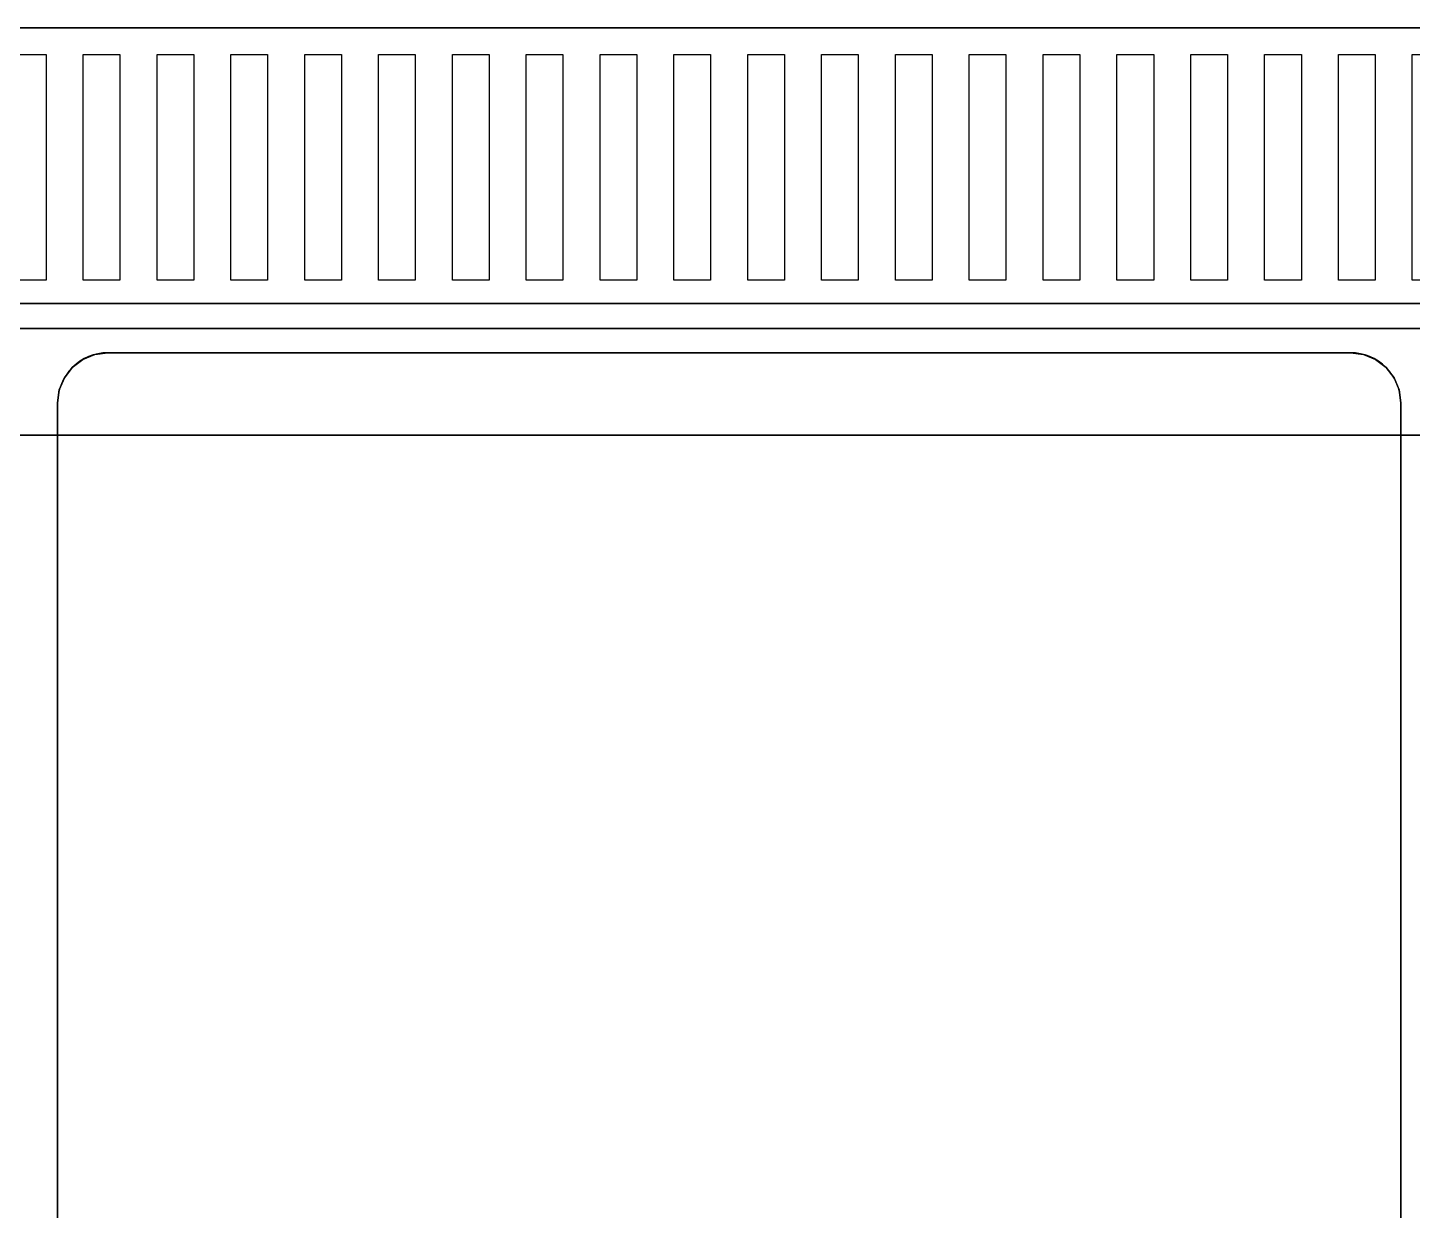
# Model space of a CAD drawing. Header units: millimetres. Extents: x -1 to 1223, y -741 to 23.
# Drawn here: x 422.4 to 772.9, y -299.4 to 0 of the extents above; entities that cross this region are included whole.
import ezdxf

# ---------------------------------------------------------------- set-up
doc = ezdxf.new("R2010")
doc.units = ezdxf.units.MM
for name, color, linetype in [('PQ_200_2D', 1, 'Continuous'), ('PQ_200_3D', 1, 'Continuous'), ('PQ_204_2D', 7, 'Continuous'), ('PQ_204_3D', 7, 'Continuous')]:
    doc.layers.add(name, color=color, linetype=linetype)

msp = doc.modelspace()

# ---------------------------------------------------------------- linework, layer by layer
at = {"layer": 'PQ_200_2D'}
msp.add_lwpolyline([(0, 0), (0, -730), (1200, -730), (1200, 0)], close=True, dxfattribs=at)
at = {"layer": 'PQ_200_3D'}
for points in [[(1200, -721.37, 900.61), (1200, 0, 900.61), (0, 0, 900.61), (0, -721.37, 900.61)], [(0, 0, 724.42), (1200, 0, 724.42), (1200, -103.19, 724.42), (0, -103.19, 724.42)], [(1200, 0, 900.61), (1200, 0, 724.42), (0, 0, 724.42), (0, 0, 900.61)], [(1200, 0, 900.61), (0, 0, 900.61), (0, 0, 957.79), (1200, 0, 957.79)], [(1200, -76.2, 900.61), (0, -76.2, 900.61), (0, 0, 900.61), (1200, 0, 900.61)], [(1200, -69.85, 924.43), (0, -69.85, 924.43), (0, -69.85, 914.9), (1200, -69.85, 914.9)], [(1200, -76.2, 914.9), (1200, -69.85, 914.9), (0, -69.85, 914.9), (0, -76.2, 914.9)], [(1200, -76.2, 914.9), (0, -76.2, 914.9), (0, -76.2, 900.61), (1200, -76.2, 900.61)], [(0, -103.19, 649.81), (1200, -103.19, 649.81), (1200, -652.22, 649.81), (0, -652.22, 649.81)], [(0, -103.19, 724.42), (1200, -103.19, 724.42), (1200, -103.19, 649.81), (0, -103.19, 649.81)]]:
    msp.add_3dface(points, dxfattribs=at)
for points, invisible_edges in [([(300, 0, 957.79), (379.3, -6.76, 957.66), (417.77, -6.76, 957.66), (427.07, -6.76, 957.66)], 11), ([(300, 0, 957.79), (427.07, -6.76, 957.66), (436.46, -6.76, 957.66), (445.76, -6.76, 957.66)], 11), ([(600, 0, 957.79), (300, 0, 957.79), (445.76, -6.76, 957.66), (455.16, -6.76, 957.66)], 14), ([(600, 0, 957.79), (455.16, -6.76, 957.66), (464.45, -6.76, 957.66), (473.85, -6.76, 957.66)], 13), ([(600, 0, 957.79), (473.85, -6.76, 957.66), (483.15, -6.76, 957.66)], 13), ([(600, 0, 957.79), (483.15, -6.76, 957.66), (492.54, -6.76, 957.66), (501.84, -6.76, 957.66)], 11), ([(600, 0, 957.79), (501.84, -6.76, 957.66), (511.24, -6.76, 957.66), (520.53, -6.76, 957.66)], 11), ([(600, 0, 957.79), (520.53, -6.76, 957.66), (529.93, -6.76, 957.66), (539.22, -6.76, 957.66)], 11), ([(600, 0, 957.79), (539.22, -6.76, 957.66), (548.62, -6.76, 957.66), (557.92, -6.76, 957.66)], 11), ([(567.31, -6.76, 957.66), (576.61, -6.76, 957.66), (600, 0, 957.79), (557.92, -6.76, 957.66)], 14), ([(586.01, -6.76, 957.66), (595.3, -6.76, 957.66), (600, 0, 957.79), (576.61, -6.76, 957.66)], 14), ([(600, 0, 957.79), (595.3, -6.76, 957.66), (604.7, -6.76, 957.66), (613.99, -6.76, 957.66)], 11), ([(600, 0, 957.79), (613.99, -6.76, 957.66), (623.39, -6.76, 957.66), (632.69, -6.76, 957.66)], 11), ([(600, 0, 957.79), (632.69, -6.76, 957.66), (642.08, -6.76, 957.66), (651.38, -6.76, 957.66)], 11), ([(600, 0, 957.79), (651.38, -6.76, 957.66), (660.78, -6.76, 957.66), (670.07, -6.76, 957.66)], 11), ([(600, 0, 957.79), (670.07, -6.76, 957.66), (679.47, -6.76, 957.66), (688.76, -6.76, 957.66)], 11), ([(600, 0, 957.79), (688.76, -6.76, 957.66), (698.16, -6.76, 957.66), (707.46, -6.76, 957.66)], 11), ([(716.85, -6.76, 957.66), (726.15, -6.76, 957.66), (600, 0, 957.79), (707.46, -6.76, 957.66)], 14), ([(735.55, -6.76, 957.66), (744.84, -6.76, 957.66), (600, 0, 957.79), (726.15, -6.76, 957.66)], 14), ([(600, 0, 957.79), (744.84, -6.76, 957.66), (754.24, -6.76, 957.66), (900, 0, 957.79)], 7), ([(763.54, -6.76, 957.66), (900, 0, 957.79), (754.24, -6.76, 957.66)], 3), ([(900, 0, 957.79), (763.54, -6.76, 957.66), (772.93, -6.76, 957.66), (782.23, -6.76, 957.66)], 11), ([(436.46, -6.76, 957.66), (427.07, -6.76, 957.66), (427.07, -27.82, 953.77), (436.46, -27.82, 953.77)], 5), ([(455.16, -6.76, 957.66), (445.76, -6.76, 957.66), (445.76, -27.82, 953.77), (455.16, -27.82, 953.77)], 5), ([(473.85, -6.76, 957.66), (464.45, -6.76, 957.66), (464.45, -27.82, 953.77), (473.85, -27.82, 953.77)], 5), ([(492.54, -6.76, 957.66), (483.15, -6.76, 957.66), (483.15, -27.82, 953.77), (492.54, -27.82, 953.77)], 5), ([(511.24, -6.76, 957.66), (501.84, -6.76, 957.66), (501.84, -27.82, 953.77), (511.24, -27.82, 953.77)], 5), ([(529.93, -6.76, 957.66), (520.53, -6.76, 957.66), (520.53, -27.82, 953.77), (529.93, -27.82, 953.77)], 5), ([(548.62, -6.76, 957.66), (539.22, -6.76, 957.66), (539.22, -27.82, 953.77), (548.62, -27.82, 953.77)], 5), ([(567.31, -6.76, 957.66), (557.92, -6.76, 957.66), (557.92, -27.82, 953.77), (567.31, -27.82, 953.77)], 5), ([(586.01, -6.76, 957.66), (576.61, -6.76, 957.66), (576.61, -27.82, 953.77), (586.01, -27.82, 953.77)], 5), ([(595.3, -27.82, 953.77), (604.7, -27.82, 953.77), (604.7, -6.76, 957.66), (595.3, -6.76, 957.66)], 5), ([(623.39, -6.76, 957.66), (613.99, -6.76, 957.66), (613.99, -27.82, 953.77), (623.39, -27.82, 953.77)], 5), ([(642.08, -6.76, 957.66), (632.69, -6.76, 957.66), (632.69, -27.82, 953.77), (642.08, -27.82, 953.77)], 5), ([(660.78, -6.76, 957.66), (651.38, -6.76, 957.66), (651.38, -27.82, 953.77), (660.78, -27.82, 953.77)], 5), ([(679.47, -6.76, 957.66), (670.07, -6.76, 957.66), (670.07, -27.82, 953.77), (679.47, -27.82, 953.77)], 5), ([(698.16, -6.76, 957.66), (688.76, -6.76, 957.66), (688.76, -27.82, 953.77), (698.16, -27.82, 953.77)], 5), ([(716.85, -6.76, 957.66), (707.46, -6.76, 957.66), (707.46, -27.82, 953.77), (716.85, -27.82, 953.77)], 5), ([(735.55, -6.76, 957.66), (726.15, -6.76, 957.66), (726.15, -27.82, 953.77), (735.55, -27.82, 953.77)], 5), ([(754.24, -6.76, 957.66), (744.84, -6.76, 957.66), (744.84, -27.82, 953.77), (754.24, -27.82, 953.77)], 5), ([(772.93, -6.76, 957.66), (763.54, -6.76, 957.66), (763.54, -27.82, 953.77), (772.93, -27.82, 953.77)], 5), ([(436.46, -27.82, 953.77), (427.07, -27.82, 953.77), (427.07, -47.27, 944.8), (436.46, -47.27, 944.8)], 5), ([(455.16, -27.82, 953.77), (445.76, -27.82, 953.77), (445.76, -47.27, 944.8), (455.16, -47.27, 944.8)], 5), ([(473.85, -27.82, 953.77), (464.45, -27.82, 953.77), (464.45, -47.27, 944.8), (473.85, -47.27, 944.8)], 5), ([(492.54, -27.82, 953.77), (483.15, -27.82, 953.77), (483.15, -47.27, 944.8), (492.54, -47.27, 944.8)], 5), ([(511.24, -27.82, 953.77), (501.84, -27.82, 953.77), (501.84, -47.27, 944.8), (511.24, -47.27, 944.8)], 5), ([(529.93, -27.82, 953.77), (520.53, -27.82, 953.77), (520.53, -47.27, 944.8), (529.93, -47.27, 944.8)], 5), ([(548.62, -27.82, 953.77), (539.22, -27.82, 953.77), (539.22, -47.27, 944.8), (548.62, -47.27, 944.8)], 5), ([(567.31, -27.82, 953.77), (557.92, -27.82, 953.77), (557.92, -47.27, 944.8), (567.31, -47.27, 944.8)], 5), ([(586.01, -27.82, 953.77), (576.61, -27.82, 953.77), (576.61, -47.27, 944.8), (586.01, -47.27, 944.8)], 5), ([(604.7, -27.82, 953.77), (595.3, -27.82, 953.77), (595.3, -47.27, 944.8), (604.7, -47.27, 944.8)], 5), ([(623.39, -27.82, 953.77), (613.99, -27.82, 953.77), (613.99, -47.27, 944.8), (623.39, -47.27, 944.8)], 5), ([(642.08, -27.82, 953.77), (632.69, -27.82, 953.77), (632.69, -47.27, 944.8), (642.08, -47.27, 944.8)], 5), ([(660.78, -27.82, 953.77), (651.38, -27.82, 953.77), (651.38, -47.27, 944.8), (660.78, -47.27, 944.8)], 5), ([(679.47, -27.82, 953.77), (670.07, -27.82, 953.77), (670.07, -47.27, 944.8), (679.47, -47.27, 944.8)], 5), ([(698.16, -27.82, 953.77), (688.76, -27.82, 953.77), (688.76, -47.27, 944.8), (698.16, -47.27, 944.8)], 5), ([(716.85, -27.82, 953.77), (707.46, -27.82, 953.77), (707.46, -47.27, 944.8), (716.85, -47.27, 944.8)], 5), ([(735.55, -27.82, 953.77), (726.15, -27.82, 953.77), (726.15, -47.27, 944.8), (735.55, -47.27, 944.8)], 5), ([(754.24, -27.82, 953.77), (744.84, -27.82, 953.77), (744.84, -47.27, 944.8), (754.24, -47.27, 944.8)], 5), ([(772.93, -27.82, 953.77), (763.54, -27.82, 953.77), (763.54, -47.27, 944.8), (772.93, -47.27, 944.8)], 5), ([(436.46, -47.27, 944.8), (427.07, -47.27, 944.8), (427.07, -63.91, 931.31), (436.46, -63.91, 931.31)], 5), ([(455.16, -47.27, 944.8), (445.76, -47.27, 944.8), (445.76, -63.91, 931.31), (455.16, -63.91, 931.31)], 5), ([(473.85, -47.27, 944.8), (464.45, -47.27, 944.8), (464.45, -63.91, 931.31), (473.85, -63.91, 931.31)], 5), ([(492.54, -47.27, 944.8), (483.15, -47.27, 944.8), (483.15, -63.91, 931.31), (492.54, -63.91, 931.31)], 5), ([(511.24, -47.27, 944.8), (501.84, -47.27, 944.8), (501.84, -63.91, 931.31), (511.24, -63.91, 931.31)], 5), ([(529.93, -47.27, 944.8), (520.53, -47.27, 944.8), (520.53, -63.91, 931.31), (529.93, -63.91, 931.31)], 5), ([(548.62, -47.27, 944.8), (539.22, -47.27, 944.8), (539.22, -63.91, 931.31), (548.62, -63.91, 931.31)], 5), ([(567.31, -47.27, 944.8), (557.92, -47.27, 944.8), (557.92, -63.91, 931.31), (567.31, -63.91, 931.31)], 5), ([(586.01, -47.27, 944.8), (576.61, -47.27, 944.8), (576.61, -63.91, 931.31), (586.01, -63.91, 931.31)], 5), ([(604.7, -47.27, 944.8), (595.3, -47.27, 944.8), (595.3, -63.91, 931.31), (604.7, -63.91, 931.31)], 5), ([(623.39, -47.27, 944.8), (613.99, -47.27, 944.8), (613.99, -63.91, 931.31), (623.39, -63.91, 931.31)], 5), ([(642.08, -47.27, 944.8), (632.69, -47.27, 944.8), (632.69, -63.91, 931.31), (642.08, -63.91, 931.31)], 5), ([(660.78, -47.27, 944.8), (651.38, -47.27, 944.8), (651.38, -63.91, 931.31), (660.78, -63.91, 931.31)], 5), ([(679.47, -47.27, 944.8), (670.07, -47.27, 944.8), (670.07, -63.91, 931.31), (679.47, -63.91, 931.31)], 5), ([(698.16, -47.27, 944.8), (688.76, -47.27, 944.8), (688.76, -63.91, 931.31), (698.16, -63.91, 931.31)], 5), ([(716.85, -47.27, 944.8), (707.46, -47.27, 944.8), (707.46, -63.91, 931.31), (716.85, -63.91, 931.31)], 5), ([(735.55, -47.27, 944.8), (726.15, -47.27, 944.8), (726.15, -63.91, 931.31), (735.55, -63.91, 931.31)], 5), ([(754.24, -47.27, 944.8), (744.84, -47.27, 944.8), (744.84, -63.91, 931.31), (754.24, -63.91, 931.31)], 5), ([(772.93, -47.27, 944.8), (763.54, -47.27, 944.8), (763.54, -63.91, 931.31), (772.93, -63.91, 931.31)], 5), ([(304.53, -63.91, 931.31), (0, -69.85, 924.43), (600, -69.85, 924.43), (313.93, -63.91, 931.31)], 13), ([(323.22, -63.91, 931.31), (313.93, -63.91, 931.31), (600, -69.85, 924.43), (332.62, -63.91, 931.31)], 14), ([(600, -69.85, 924.43), (341.92, -63.91, 931.31), (332.62, -63.91, 931.31)], 13), ([(600, -69.85, 924.43), (360.61, -63.91, 931.31), (351.31, -63.91, 931.31), (341.92, -63.91, 931.31)], 13), ([(370.01, -63.91, 931.31), (360.61, -63.91, 931.31), (600, -69.85, 924.43)], 15), ([(379.3, -63.91, 931.31), (370.01, -63.91, 931.31), (600, -69.85, 924.43), (417.77, -63.91, 931.31)], 14), ([(427.07, -63.91, 931.31), (417.77, -63.91, 931.31), (600, -69.85, 924.43), (436.46, -63.91, 931.31)], 14), ([(600, -69.85, 924.43), (445.76, -63.91, 931.31), (436.46, -63.91, 931.31)], 13), ([(600, -69.85, 924.43), (464.45, -63.91, 931.31), (455.16, -63.91, 931.31), (445.76, -63.91, 931.31)], 13), ([(464.45, -63.91, 931.31), (600, -69.85, 924.43), (473.85, -63.91, 931.31)], 15), ([(600, -69.85, 924.43), (492.54, -63.91, 931.31), (483.15, -63.91, 931.31), (473.85, -63.91, 931.31)], 11), ([(501.84, -63.91, 931.31), (492.54, -63.91, 931.31), (600, -69.85, 924.43), (511.24, -63.91, 931.31)], 14), ([(520.53, -63.91, 931.31), (511.24, -63.91, 931.31), (600, -69.85, 924.43), (529.93, -63.91, 931.31)], 14), ([(600, -69.85, 924.43), (539.22, -63.91, 931.31), (529.93, -63.91, 931.31)], 13), ([(600, -69.85, 924.43), (557.92, -63.91, 931.31), (548.62, -63.91, 931.31), (539.22, -63.91, 931.31)], 13), ([(600, -69.85, 924.43), (576.61, -63.91, 931.31), (567.31, -63.91, 931.31), (557.92, -63.91, 931.31)], 13), ([(600, -69.85, 924.43), (586.01, -63.91, 931.31), (576.61, -63.91, 931.31)], 15), ([(600, -69.85, 924.43), (604.7, -63.91, 931.31), (595.3, -63.91, 931.31), (586.01, -63.91, 931.31)], 11), ([(642.08, -63.91, 931.31), (632.69, -63.91, 931.31), (600, -69.85, 924.43), (651.38, -63.91, 931.31)], 7), ([(600, -69.85, 924.43), (660.78, -63.91, 931.31), (651.38, -63.91, 931.31)], 15), ([(600, -69.85, 924.43), (679.47, -63.91, 931.31), (670.07, -63.91, 931.31), (660.78, -63.91, 931.31)], 11), ([(600, -69.85, 924.43), (632.69, -63.91, 931.31), (623.39, -63.91, 931.31), (613.99, -63.91, 931.31)], 13), ([(688.76, -63.91, 931.31), (679.47, -63.91, 931.31), (600, -69.85, 924.43), (698.16, -63.91, 931.31)], 14), ([(707.46, -63.91, 931.31), (698.16, -63.91, 931.31), (600, -69.85, 924.43), (716.85, -63.91, 931.31)], 14), ([(726.15, -63.91, 931.31), (716.85, -63.91, 931.31), (600, -69.85, 924.43), (735.55, -63.91, 931.31)], 14), ([(600, -69.85, 924.43), (744.84, -63.91, 931.31), (735.55, -63.91, 931.31)], 13), ([(772.93, -63.91, 931.31), (763.54, -63.91, 931.31), (600, -69.85, 924.43), (782.23, -63.91, 931.31)], 7), ([(600, -69.85, 924.43), (763.54, -63.91, 931.31), (754.24, -63.91, 931.31), (744.84, -63.91, 931.31)], 13), ([(820.7, -63.91, 931.31), (782.23, -63.91, 931.31), (600, -69.85, 924.43), (829.99, -63.91, 931.31)], 7), ([(600, -69.85, 924.43), (848.69, -63.91, 931.31), (839.39, -63.91, 931.31), (829.99, -63.91, 931.31)], 13), ([(600, -69.85, 924.43), (867.38, -63.91, 931.31), (858.08, -63.91, 931.31), (848.69, -63.91, 931.31)], 13), ([(886.07, -63.91, 931.31), (876.78, -63.91, 931.31), (600, -69.85, 924.43), (895.47, -63.91, 931.31)], 14), ([(867.38, -63.91, 931.31), (600, -69.85, 924.43), (876.78, -63.91, 931.31)], 15), ([(613.99, -63.91, 931.31), (604.7, -63.91, 931.31), (600, -69.85, 924.43)], 14), ([(600, -69.85, 924.43), (1200, -69.85, 924.43), (895.47, -63.91, 931.31)], 14)]:
    msp.add_3dface(points, dxfattribs=dict(at, invisible_edges=invisible_edges))
at = {"layer": 'PQ_204_2D'}
for p, q in [((1200, -69.85), (0, -69.85)), ((0, -76.2), (1200, -76.2))]:
    msp.add_line(p, q, dxfattribs=at)
for points in [[(417.77, -6.76), (427.07, -6.76), (427.07, -63.91), (417.77, -63.91)], [(436.46, -6.76), (445.76, -6.76), (445.76, -63.91), (436.46, -63.91)], [(455.16, -6.76), (464.45, -6.76), (464.45, -63.91), (455.16, -63.91)], [(473.85, -6.76), (483.15, -6.76), (483.15, -63.91), (473.85, -63.91)], [(492.54, -6.76), (501.84, -6.76), (501.84, -63.91), (492.54, -63.91)], [(511.24, -6.76), (520.53, -6.76), (520.53, -63.91), (511.24, -63.91)], [(529.93, -6.76), (539.22, -6.76), (539.22, -63.91), (529.93, -63.91)], [(548.62, -6.76), (557.92, -6.76), (557.92, -63.91), (548.62, -63.91)], [(567.31, -6.76), (576.61, -6.76), (576.61, -63.91), (567.31, -63.91)], [(586.01, -6.76), (595.3, -6.76), (595.3, -63.91), (586.01, -63.91)], [(604.7, -6.76), (613.99, -6.76), (613.99, -63.91), (604.7, -63.91)], [(623.39, -6.76), (632.69, -6.76), (632.69, -63.91), (623.39, -63.91)], [(642.08, -6.76), (651.38, -6.76), (651.38, -63.91), (642.08, -63.91)], [(660.78, -6.76), (670.07, -6.76), (670.07, -63.91), (660.78, -63.91)], [(679.47, -6.76), (688.76, -6.76), (688.76, -63.91), (679.47, -63.91)], [(698.16, -6.76), (707.46, -6.76), (707.46, -63.91), (698.16, -63.91)], [(716.85, -6.76), (726.15, -6.76), (726.15, -63.91), (716.85, -63.91)], [(735.55, -6.76), (744.84, -6.76), (744.84, -63.91), (735.55, -63.91)], [(754.24, -6.76), (763.54, -6.76), (763.54, -63.91), (754.24, -63.91)]]:
    msp.add_lwpolyline(points, close=True, dxfattribs=at)
msp.add_lwpolyline([(770, -659.6), (770, -95, 0.414214), (757.3, -82.3), (442.7, -82.3, 0.414214), (430, -95), (430, -659.6, 0.414214), (442.7, -672.3), (757.3, -672.3, 0.414214)], format="xyb", close=True, dxfattribs=at)
at = {"layer": 'PQ_204_3D'}
for points, invisible_edges in [([(565.25, -314.42, 929.21), (585.81, -308.19, 929.21), (442.7, -82.3, 929.21), (430, -95, 929.21)], 14), ([(442.7, -82.3, 929.21), (431.7, -88.65, 929.21), (430.43, -91.71, 929.21), (430, -95, 929.21)], 9), ([(442.7, -82.3, 929.21), (433.72, -86.02, 929.21), (431.7, -88.65, 929.21)], 13), ([(433.72, -86.02, 929.21), (442.7, -82.3, 929.21), (439.41, -82.73, 929.21), (436.35, -84, 929.21)], 1), ([(436.35, -84, 929.21), (436.35, -84, 900.64), (433.72, -86.02, 900.64), (433.72, -86.02, 929.21)], 5), ([(439.41, -82.73, 929.21), (439.41, -82.73, 900.64), (436.35, -84, 900.64), (436.35, -84, 929.21)], 5), ([(442.7, -82.3, 929.21), (442.7, -82.3, 900.64), (439.41, -82.73, 900.64), (439.41, -82.73, 929.21)], 4), ([(607.28, -307.27, 929.21), (628.3, -311.73, 929.21), (757.3, -82.3, 929.21), (442.7, -82.3, 929.21)], 10), ([(585.81, -308.19, 929.21), (607.28, -307.27, 929.21), (442.7, -82.3, 929.21)], 14), ([(628.3, -311.73, 929.21), (647.54, -321.29, 929.21), (770, -95, 929.21), (757.3, -82.3, 929.21)], 14), ([(766.28, -86.02, 929.21), (763.65, -84, 929.21), (760.59, -82.73, 929.21), (757.3, -82.3, 929.21)], 8), ([(768.3, -88.65, 929.21), (766.28, -86.02, 929.21), (757.3, -82.3, 929.21), (769.57, -91.71, 929.21)], 6), ([(770, -95, 929.21), (769.57, -91.71, 929.21), (757.3, -82.3, 929.21)], 14), ([(757.3, -82.3, 929.21), (760.59, -82.73, 929.21), (760.59, -82.73, 900.64), (757.3, -82.3, 900.64)], 2), ([(763.65, -84, 900.64), (760.59, -82.73, 900.64), (760.59, -82.73, 929.21), (763.65, -84, 929.21)], 10), ([(766.28, -86.02, 900.64), (763.65, -84, 900.64), (763.65, -84, 929.21), (766.28, -86.02, 929.21)], 10), ([(431.7, -88.65, 900.64), (431.7, -88.65, 929.21), (433.72, -86.02, 929.21), (433.72, -86.02, 900.64)], 5), ([(766.28, -86.02, 929.21), (768.3, -88.65, 929.21), (768.3, -88.65, 900.64), (766.28, -86.02, 900.64)], 10), ([(431.7, -88.65, 929.21), (431.7, -88.65, 900.64), (430.43, -91.71, 900.64), (430.43, -91.71, 929.21)], 5), ([(769.57, -91.71, 900.64), (768.3, -88.65, 900.64), (768.3, -88.65, 929.21), (769.57, -91.71, 929.21)], 10), ([(430.43, -91.71, 929.21), (430.43, -91.71, 900.64), (430, -95, 900.64), (430, -95, 929.21)], 1), ([(770, -95, 900.64), (769.57, -91.71, 900.64), (769.57, -91.71, 929.21), (770, -95, 929.21)], 2), ([(546.9, -325.59, 929.21), (565.25, -314.42, 929.21), (430, -95, 929.21)], 14), ([(521.21, -359.61, 929.21), (531.9, -340.97, 929.21), (430, -95, 929.21)], 14), ([(515.5, -380.33, 929.21), (521.21, -359.61, 929.21), (430, -95, 929.21), (430, -659.6, 929.21)], 10), ([(546.9, -325.59, 929.21), (430, -95, 929.21), (531.9, -340.97, 929.21)], 3), ([(664, -335.68, 929.21), (770, -95, 929.21), (647.54, -321.29, 929.21)], 3), ([(770, -95, 929.21), (664, -335.68, 929.21), (676.27, -353.76, 929.21)], 13), ([(683.55, -374.37, 929.21), (770, -95, 929.21), (676.27, -353.76, 929.21)], 3), ([(685.36, -396.16, 929.21), (681.59, -417.69, 929.21), (770, -659.6, 929.21), (770, -95, 929.21)], 10), ([(770, -95, 929.21), (683.55, -374.37, 929.21), (685.36, -396.16, 929.21)], 13)]:
    msp.add_3dface(points, dxfattribs=dict(at, invisible_edges=invisible_edges))
for points in [[(442.7, -82.3, 900.64), (442.7, -82.3, 929.21), (757.3, -82.3, 929.21), (757.3, -82.3, 900.64)], [(430, -659.6, 900.64), (430, -659.6, 929.21), (430, -95, 929.21), (430, -95, 900.64)], [(770, -95, 900.64), (770, -95, 929.21), (770, -659.6, 929.21), (770, -659.6, 900.64)]]:
    msp.add_3dface(points, dxfattribs=at)

doc.saveas('drawing.dxf')
